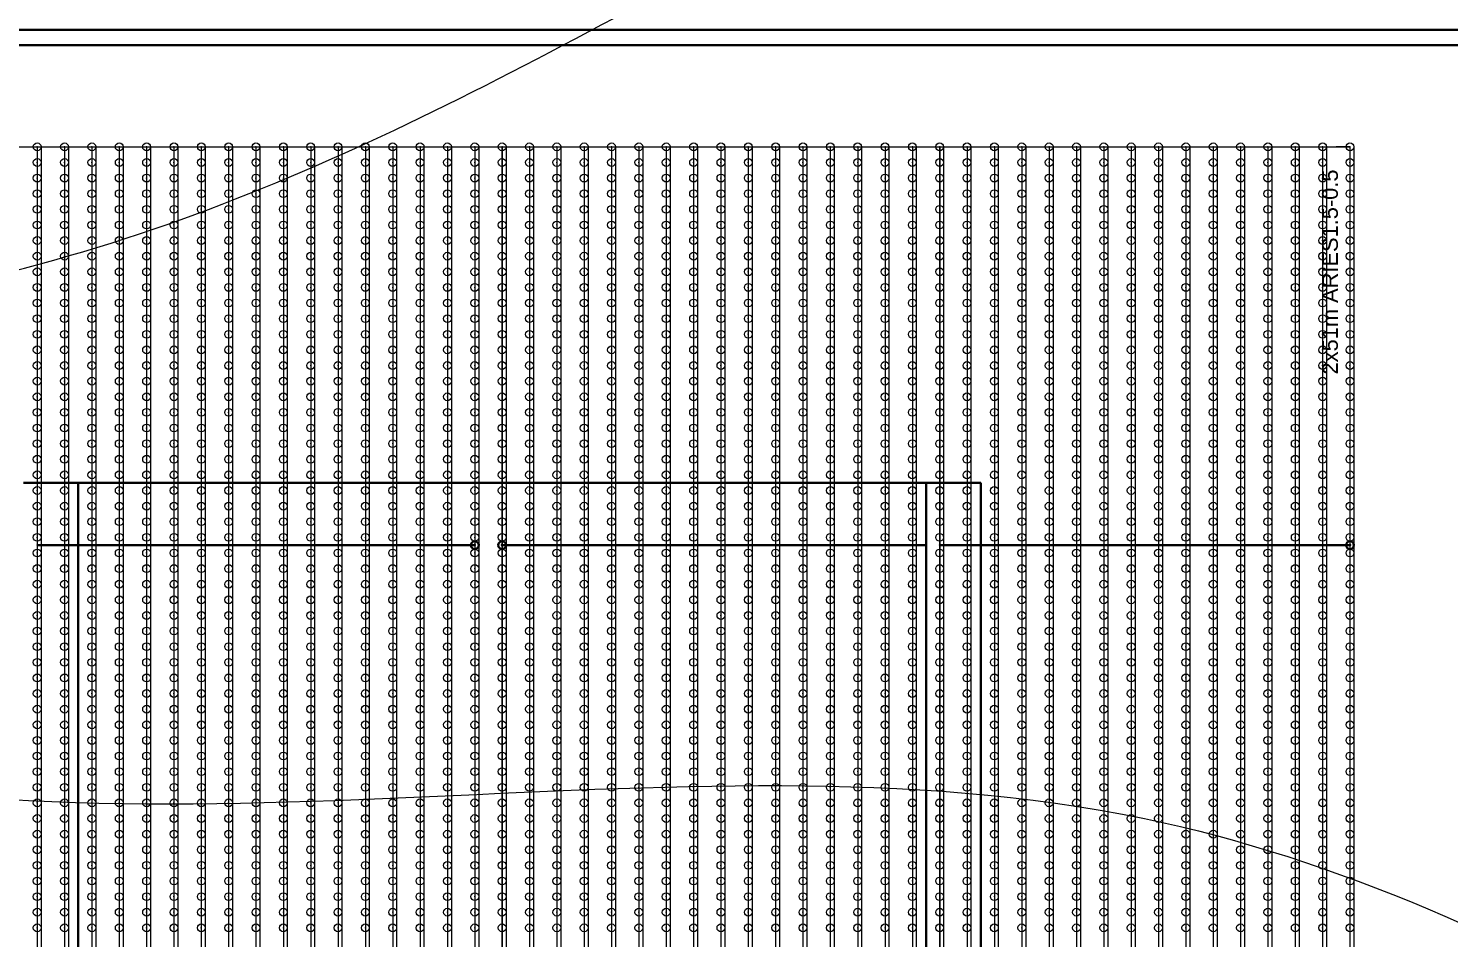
# Model space of a CAD drawing. Extents: x -405 to 744, y -1220 to 687.
# Drawn here: x 97.2 to 278.9, y -85.3 to 31.2 of the extents above; entities that cross this region are included whole.
import ezdxf

# ---------------------------------------------------------------- set-up
doc = ezdxf.new("R2010")
doc.units = 0
doc.header["$PDMODE"] = 32
doc.header["$PDSIZE"] = 1
doc.layers.get('0').update_dxf_attribs({"linetype": 'CONTINUOUS', "lineweight": 9})
doc.layers.get('Defpoints').update_dxf_attribs({"linetype": 'CONTINUOUS'})
for name, color, linetype, lineweight in [('Curvas', 8, 'CONTINUOUS', 9), ('Cálculos', 154, 'CONTINUOUS', 9), ('Estacas-uva', 8, 'CONTINUOUS', 15), ('Limite de Válvulas', 7, 'CONTINUOUS', 9), ('LP050-PN040', 4, 'CONTINUOUS', 30), ('LP075-PN040', 1, 'CONTINUOUS', 30), ('LP100-PN040', 160, 'CONTINUOUS', 30), ('Poligonal', 7, 'CONTINUOUS', 30), ('T-nº de emissor', 7, 'CONTINUOUS', 9), ('Tubo Gotejador', 72, 'CONTINUOUS', 9)]:
    doc.layers.add(name, color=color, linetype=linetype, lineweight=lineweight)
doc.layers.add('Final de Ramal 50', color=4, linetype='CONTINUOUS', lineweight=30, plot=False)
doc.styles.add('TEXTO EMISSOR', font='arial.ttf', dxfattribs={"height": 2})
doc.dimstyles.new('2xARIES1.5-0.5', dxfattribs={"dimscale": 0, "dimtxt": 3, "dimasz": 0.01, "dimexe": 0, "dimexo": 0, "dimgap": 1.5, "dimtad": 3, "dimjust": 1, "dimdec": 0, "dimzin": 12, "dimdsep": 46, "dimtxsty": 'TEXTO EMISSOR', "dimblk": 'NONE', "dimcen": 2.5, "dimse1": 1, "dimse2": 1, "dimsd1": 1, "dimsd2": 1, "dimclrd": 7, "dimclre": 7, "dimclrt": 256, "dimadec": 0, "dimazin": 0, "dimtfac": 1, "dimtdec": 0, "dimtmove": 0, "dimatfit": 3, "dimldrblk": 'OPEN', "dimfxl": 1, "dimtolj": 1, "dimtzin": 0, "dimarcsym": 0})

# ---------------------------------------------------------------- blocks, each defined once
blk = doc.blocks.new('*D154')
at = {"layer": 'Defpoints', "color": 0}
for p in [(266.3, 16), (266.3, -35), (266.3, -35)]:
    blk.add_point(p, dxfattribs=at)
at = {"layer": 'T-nº de emissor', "insert": (263.766, -0.024), "char_height": 2, "attachment_point": 5, "rotation": 90, "style": 'TEXTO EMISSOR'}
blk.add_mtext('\\A1;2x51m ARIES1.5-0.5', dxfattribs=at)
blk = doc.blocks.new('_None')
blk = doc.blocks.new('_OPEN')
at = {"color": 0, "linetype": 'ByBlock'}
for p, q in [((-1, 0), (0, 0)), ((0, 0), (-1, 0)), ((0, 0), (-1, 0))]:
    blk.add_line(p, q, dxfattribs=at)
blk = doc.blocks.new('*D156')
at = {"layer": 'Defpoints', "color": 0}
for p in [(266.3, -35), (266.3, -35), (266.3, -129)]:
    blk.add_point(p, dxfattribs=at)
at = {"layer": 'T-nº de emissor', "insert": (263.766, -112.976), "char_height": 2, "attachment_point": 5, "rotation": 90, "style": 'TEXTO EMISSOR'}
blk.add_mtext('\\A1;2x94m ARIES1.5-0.5', dxfattribs=at)

msp = doc.modelspace()

# ---------------------------------------------------------------- linework, layer by layer
at = {"layer": 'Curvas'}
for points in [[(-90, 210), (-90, 84), (-70, -41), (40, -156), (170, -226), (355, -256), (470, -316), (545, -321), (610, -326)], [(-60, 210), (-50, 20), (50, -60), (240, -70), (380, -140), (480, -180), (580, -180), (630, -170)], [(-20, 210), (-30, 120), (24.8, 0), (94.8, 0), (204.8, 50), (334.8, 80), (404.8, 10), (484.8, -70), (614.8, -50), (644.8, -30)]]:
    msp.add_spline(points, degree=3, dxfattribs=at)
at = {"layer": 'Cálculos'}
for points in [[(24.8, 31), (524.8, 31)], [(38.6, 31), (524.8, 31)]]:
    msp.add_lwpolyline(points, dxfattribs=at)
at = {"layer": 'Estacas-uva'}
for p in [(98.3, 16), (101.8, 16), (105.3, 16), (108.8, 16), (112.3, 16), (115.8, 16), (119.3, 16), (122.8, 16), (126.3, 16), (129.8, 16), (133.3, 16), (136.8, 16), (140.3, 16), (143.8, 16), (147.3, 16), (150.8, 16), (154.3, 16), (157.8, 16), (161.3, 16), (164.8, 16), (168.3, 16), (171.8, 16), (175.3, 16), (178.8, 16), (182.3, 16), (185.8, 16), (189.3, 16), (192.8, 16), (196.3, 16), (199.8, 16), (203.3, 16), (206.8, 16), (210.3, 16), (213.8, 16), (217.3, 16), (220.8, 16), (224.3, 16), (227.8, 16), (231.3, 16), (234.8, 16), (238.3, 16), (241.8, 16), (245.3, 16), (248.8, 16), (252.3, 16), (255.8, 16), (259.3, 16), (262.8, 16), (266.3, 16), (98.3, 14), (101.8, 14), (105.3, 14), (108.8, 14), (112.3, 14), (115.8, 14), (119.3, 14), (122.8, 14), (126.3, 14), (129.8, 14), (133.3, 14), (136.8, 14), (140.3, 14), (143.8, 14), (147.3, 14), (150.8, 14), (154.3, 14), (157.8, 14), (161.3, 14), (164.8, 14), (168.3, 14), (171.8, 14), (175.3, 14), (178.8, 14), (182.3, 14), (185.8, 14), (189.3, 14), (192.8, 14), (196.3, 14), (199.8, 14), (203.3, 14), (206.8, 14), (210.3, 14), (213.8, 14), (217.3, 14), (220.8, 14), (224.3, 14), (227.8, 14), (231.3, 14), (234.8, 14), (238.3, 14), (241.8, 14), (245.3, 14), (248.8, 14), (252.3, 14), (255.8, 14), (259.3, 14), (262.8, 14), (266.3, 14), (98.3, 12), (101.8, 12), (105.3, 12), (108.8, 12), (112.3, 12), (115.8, 12), (119.3, 12), (122.8, 12), (126.3, 12), (129.8, 12), (133.3, 12), (136.8, 12), (140.3, 12), (143.8, 12), (147.3, 12), (150.8, 12), (154.3, 12), (157.8, 12), (161.3, 12), (164.8, 12), (168.3, 12), (171.8, 12), (175.3, 12), (178.8, 12), (182.3, 12), (185.8, 12), (189.3, 12), (192.8, 12), (196.3, 12), (199.8, 12), (203.3, 12), (206.8, 12), (210.3, 12), (213.8, 12), (217.3, 12), (220.8, 12), (224.3, 12), (227.8, 12), (231.3, 12), (234.8, 12), (238.3, 12), (241.8, 12), (245.3, 12), (248.8, 12), (252.3, 12), (255.8, 12), (259.3, 12), (262.8, 12), (266.3, 12), (98.3, 10), (101.8, 10), (105.3, 10), (108.8, 10), (112.3, 10), (115.8, 10), (119.3, 10), (122.8, 10), (126.3, 10), (129.8, 10), (133.3, 10), (136.8, 10), (140.3, 10), (143.8, 10), (147.3, 10), (150.8, 10), (154.3, 10), (157.8, 10), (161.3, 10), (164.8, 10), (168.3, 10), (171.8, 10), (175.3, 10), (178.8, 10), (182.3, 10), (185.8, 10), (189.3, 10), (192.8, 10), (196.3, 10), (199.8, 10), (203.3, 10), (206.8, 10), (210.3, 10), (213.8, 10), (217.3, 10), (220.8, 10), (224.3, 10), (227.8, 10), (231.3, 10), (234.8, 10), (238.3, 10), (241.8, 10), (245.3, 10), (248.8, 10), (252.3, 10), (255.8, 10), (259.3, 10), (262.8, 10), (266.3, 10), (98.3, 8), (101.8, 8), (105.3, 8), (108.8, 8), (112.3, 8), (115.8, 8), (119.3, 8), (122.8, 8), (126.3, 8), (129.8, 8), (133.3, 8), (136.8, 8), (140.3, 8), (143.8, 8), (147.3, 8), (150.8, 8), (154.3, 8), (157.8, 8), (161.3, 8), (164.8, 8), (168.3, 8), (171.8, 8), (175.3, 8), (178.8, 8), (182.3, 8), (185.8, 8), (189.3, 8), (192.8, 8), (196.3, 8), (199.8, 8), (203.3, 8), (206.8, 8), (210.3, 8), (213.8, 8), (217.3, 8), (220.8, 8), (224.3, 8), (227.8, 8), (231.3, 8), (234.8, 8), (238.3, 8), (241.8, 8), (245.3, 8), (248.8, 8), (252.3, 8), (255.8, 8), (259.3, 8), (262.8, 8), (266.3, 8), (98.3, 6), (101.8, 6), (105.3, 6), (108.8, 6), (112.3, 6), (115.8, 6), (119.3, 6), (122.8, 6), (126.3, 6), (129.8, 6), (133.3, 6), (136.8, 6), (140.3, 6), (143.8, 6), (147.3, 6), (150.8, 6), (154.3, 6), (157.8, 6), (161.3, 6), (164.8, 6), (168.3, 6), (171.8, 6), (175.3, 6), (178.8, 6), (182.3, 6), (185.8, 6), (189.3, 6), (192.8, 6), (196.3, 6), (199.8, 6), (203.3, 6), (206.8, 6), (210.3, 6), (213.8, 6), (217.3, 6), (220.8, 6), (224.3, 6), (227.8, 6), (231.3, 6), (234.8, 6), (238.3, 6), (241.8, 6), (245.3, 6), (248.8, 6), (252.3, 6), (255.8, 6), (259.3, 6), (262.8, 6), (266.3, 6), (98.3, 4), (101.8, 4), (105.3, 4), (108.8, 4), (112.3, 4), (115.8, 4), (119.3, 4), (122.8, 4), (126.3, 4), (129.8, 4), (133.3, 4), (136.8, 4), (140.3, 4), (143.8, 4), (147.3, 4), (150.8, 4), (154.3, 4), (157.8, 4), (161.3, 4), (164.8, 4), (168.3, 4), (171.8, 4), (175.3, 4), (178.8, 4), (182.3, 4), (185.8, 4), (189.3, 4), (192.8, 4), (196.3, 4), (199.8, 4), (203.3, 4), (206.8, 4), (210.3, 4), (213.8, 4), (217.3, 4), (220.8, 4), (224.3, 4), (227.8, 4), (231.3, 4), (234.8, 4), (238.3, 4), (241.8, 4), (245.3, 4), (248.8, 4), (252.3, 4), (255.8, 4), (259.3, 4), (262.8, 4), (266.3, 4), (98.3, 2), (101.8, 2), (105.3, 2), (108.8, 2), (112.3, 2), (115.8, 2), (119.3, 2), (122.8, 2), (126.3, 2), (129.8, 2), (133.3, 2), (136.8, 2), (140.3, 2), (143.8, 2), (147.3, 2), (150.8, 2), (154.3, 2), (157.8, 2), (161.3, 2), (164.8, 2), (168.3, 2), (171.8, 2), (175.3, 2), (178.8, 2), (182.3, 2), (185.8, 2), (189.3, 2), (192.8, 2), (196.3, 2), (199.8, 2), (203.3, 2), (206.8, 2), (210.3, 2), (213.8, 2), (217.3, 2), (220.8, 2), (224.3, 2), (227.8, 2), (231.3, 2), (234.8, 2), (238.3, 2), (241.8, 2), (245.3, 2), (248.8, 2), (252.3, 2), (255.8, 2), (259.3, 2), (262.8, 2), (266.3, 2), (98.3, 0), (101.8, 0), (105.3, 0), (108.8, 0), (112.3, 0), (115.8, 0), (119.3, 0), (122.8, 0), (126.3, 0), (129.8, 0), (133.3, 0), (136.8, 0), (140.3, 0), (143.8, 0), (147.3, 0), (150.8, 0), (154.3, 0), (157.8, 0), (161.3, 0), (164.8, 0), (168.3, 0), (171.8, 0), (175.3, 0), (178.8, 0), (182.3, 0), (185.8, 0), (189.3, 0), (192.8, 0), (196.3, 0), (199.8, 0), (203.3, 0), (206.8, 0), (210.3, 0), (213.8, 0), (217.3, 0), (220.8, 0), (224.3, 0), (227.8, 0), (231.3, 0), (234.8, 0), (238.3, 0), (241.8, 0), (245.3, 0), (248.8, 0), (252.3, 0), (255.8, 0), (259.3, 0), (262.8, 0), (266.3, 0), (98.3, -2), (101.8, -2), (105.3, -2), (108.8, -2), (112.3, -2), (115.8, -2), (119.3, -2), (122.8, -2), (126.3, -2), (129.8, -2), (133.3, -2), (136.8, -2), (140.3, -2), (143.8, -2), (147.3, -2), (150.8, -2), (154.3, -2), (157.8, -2), (161.3, -2), (164.8, -2), (168.3, -2), (171.8, -2), (175.3, -2), (178.8, -2), (182.3, -2), (185.8, -2), (189.3, -2), (192.8, -2), (196.3, -2), (199.8, -2), (203.3, -2), (206.8, -2), (210.3, -2), (213.8, -2), (217.3, -2), (220.8, -2), (224.3, -2), (227.8, -2), (231.3, -2), (234.8, -2), (238.3, -2), (241.8, -2), (245.3, -2), (248.8, -2), (252.3, -2), (255.8, -2), (259.3, -2), (262.8, -2), (266.3, -2), (98.3, -4), (101.8, -4), (105.3, -4), (108.8, -4), (112.3, -4), (115.8, -4), (119.3, -4), (122.8, -4), (126.3, -4), (129.8, -4), (133.3, -4), (136.8, -4), (140.3, -4), (143.8, -4), (147.3, -4), (150.8, -4), (154.3, -4), (157.8, -4), (161.3, -4), (164.8, -4), (168.3, -4), (171.8, -4), (175.3, -4), (178.8, -4), (182.3, -4), (185.8, -4), (189.3, -4), (192.8, -4), (196.3, -4), (199.8, -4), (203.3, -4), (206.8, -4), (210.3, -4), (213.8, -4), (217.3, -4), (220.8, -4), (224.3, -4), (227.8, -4), (231.3, -4), (234.8, -4), (238.3, -4), (241.8, -4), (245.3, -4), (248.8, -4), (252.3, -4), (255.8, -4), (259.3, -4), (262.8, -4), (266.3, -4), (98.3, -6), (101.8, -6), (105.3, -6), (108.8, -6), (112.3, -6), (115.8, -6), (119.3, -6), (122.8, -6), (126.3, -6), (129.8, -6), (133.3, -6), (136.8, -6), (140.3, -6), (143.8, -6), (147.3, -6), (150.8, -6), (154.3, -6), (157.8, -6), (161.3, -6), (164.8, -6), (168.3, -6), (171.8, -6), (175.3, -6), (178.8, -6), (182.3, -6), (185.8, -6), (189.3, -6), (192.8, -6), (196.3, -6), (199.8, -6), (203.3, -6), (206.8, -6), (210.3, -6), (213.8, -6), (217.3, -6), (220.8, -6), (224.3, -6), (227.8, -6), (231.3, -6), (234.8, -6), (238.3, -6), (241.8, -6), (245.3, -6), (248.8, -6), (252.3, -6), (255.8, -6), (259.3, -6), (262.8, -6), (266.3, -6), (98.3, -8), (101.8, -8), (105.3, -8), (108.8, -8), (112.3, -8), (115.8, -8), (119.3, -8), (122.8, -8), (126.3, -8), (129.8, -8), (133.3, -8), (136.8, -8), (140.3, -8), (143.8, -8), (147.3, -8), (150.8, -8), (154.3, -8), (157.8, -8), (161.3, -8), (164.8, -8), (168.3, -8), (171.8, -8), (175.3, -8), (178.8, -8), (182.3, -8), (185.8, -8), (189.3, -8), (192.8, -8), (196.3, -8), (199.8, -8), (203.3, -8), (206.8, -8), (210.3, -8), (213.8, -8), (217.3, -8), (220.8, -8), (224.3, -8), (227.8, -8), (231.3, -8), (234.8, -8), (238.3, -8), (241.8, -8), (245.3, -8), (248.8, -8), (252.3, -8), (255.8, -8), (259.3, -8), (262.8, -8), (266.3, -8), (98.3, -10), (101.8, -10), (105.3, -10), (108.8, -10), (112.3, -10), (115.8, -10), (119.3, -10), (122.8, -10), (126.3, -10), (129.8, -10), (133.3, -10), (136.8, -10), (140.3, -10), (143.8, -10), (147.3, -10), (150.8, -10), (154.3, -10), (157.8, -10), (161.3, -10), (164.8, -10), (168.3, -10), (171.8, -10), (175.3, -10), (178.8, -10), (182.3, -10), (185.8, -10), (189.3, -10), (192.8, -10), (196.3, -10), (199.8, -10), (203.3, -10), (206.8, -10), (210.3, -10), (213.8, -10), (217.3, -10), (220.8, -10), (224.3, -10), (227.8, -10), (231.3, -10), (234.8, -10), (238.3, -10), (241.8, -10), (245.3, -10), (248.8, -10), (252.3, -10), (255.8, -10), (259.3, -10), (262.8, -10), (266.3, -10), (98.3, -12), (101.8, -12), (105.3, -12), (108.8, -12), (112.3, -12), (115.8, -12), (119.3, -12), (122.8, -12), (126.3, -12), (129.8, -12), (133.3, -12), (136.8, -12), (140.3, -12), (143.8, -12), (147.3, -12), (150.8, -12), (154.3, -12), (157.8, -12), (161.3, -12), (164.8, -12), (168.3, -12), (171.8, -12), (175.3, -12), (178.8, -12), (182.3, -12), (185.8, -12), (189.3, -12), (192.8, -12), (196.3, -12), (199.8, -12), (203.3, -12), (206.8, -12), (210.3, -12), (213.8, -12), (217.3, -12), (220.8, -12), (224.3, -12), (227.8, -12), (231.3, -12), (234.8, -12), (238.3, -12), (241.8, -12), (245.3, -12), (248.8, -12), (252.3, -12), (255.8, -12), (259.3, -12), (262.8, -12), (266.3, -12), (98.3, -14), (101.8, -14), (105.3, -14), (108.8, -14), (112.3, -14), (115.8, -14), (119.3, -14), (122.8, -14), (126.3, -14), (129.8, -14), (133.3, -14), (136.8, -14), (140.3, -14), (143.8, -14), (147.3, -14), (150.8, -14), (154.3, -14), (157.8, -14), (161.3, -14), (164.8, -14), (168.3, -14), (171.8, -14), (175.3, -14), (178.8, -14), (182.3, -14), (185.8, -14), (189.3, -14), (192.8, -14), (196.3, -14), (199.8, -14), (203.3, -14), (206.8, -14), (210.3, -14), (213.8, -14), (217.3, -14), (220.8, -14), (224.3, -14), (227.8, -14), (231.3, -14), (234.8, -14), (238.3, -14), (241.8, -14), (245.3, -14), (248.8, -14), (252.3, -14), (255.8, -14), (259.3, -14), (262.8, -14), (266.3, -14), (98.3, -16), (101.8, -16), (105.3, -16), (108.8, -16), (112.3, -16), (115.8, -16), (119.3, -16), (122.8, -16), (126.3, -16), (129.8, -16), (133.3, -16), (136.8, -16), (140.3, -16), (143.8, -16), (147.3, -16), (150.8, -16), (154.3, -16), (157.8, -16), (161.3, -16), (164.8, -16), (168.3, -16), (171.8, -16), (175.3, -16), (178.8, -16), (182.3, -16), (185.8, -16), (189.3, -16), (192.8, -16), (196.3, -16), (199.8, -16), (203.3, -16), (206.8, -16), (210.3, -16), (213.8, -16), (217.3, -16), (220.8, -16), (224.3, -16), (227.8, -16), (231.3, -16), (234.8, -16), (238.3, -16), (241.8, -16), (245.3, -16), (248.8, -16), (252.3, -16), (255.8, -16), (259.3, -16), (262.8, -16), (266.3, -16), (98.3, -18), (101.8, -18), (105.3, -18), (108.8, -18), (112.3, -18), (115.8, -18), (119.3, -18), (122.8, -18), (126.3, -18), (129.8, -18), (133.3, -18), (136.8, -18), (140.3, -18), (143.8, -18), (147.3, -18), (150.8, -18), (154.3, -18), (157.8, -18), (161.3, -18), (164.8, -18), (168.3, -18), (171.8, -18), (175.3, -18), (178.8, -18), (182.3, -18), (185.8, -18), (189.3, -18), (192.8, -18), (196.3, -18), (199.8, -18), (203.3, -18), (206.8, -18), (210.3, -18), (213.8, -18), (217.3, -18), (220.8, -18), (224.3, -18), (227.8, -18), (231.3, -18), (234.8, -18), (238.3, -18), (241.8, -18), (245.3, -18), (248.8, -18), (252.3, -18), (255.8, -18), (259.3, -18), (262.8, -18), (266.3, -18), (98.3, -20), (101.8, -20), (105.3, -20), (108.8, -20), (112.3, -20), (115.8, -20), (119.3, -20), (122.8, -20), (126.3, -20), (129.8, -20), (133.3, -20), (136.8, -20), (140.3, -20), (143.8, -20), (147.3, -20), (150.8, -20), (154.3, -20), (157.8, -20), (161.3, -20), (164.8, -20), (168.3, -20), (171.8, -20), (175.3, -20), (178.8, -20), (182.3, -20), (185.8, -20), (189.3, -20), (192.8, -20), (196.3, -20), (199.8, -20), (203.3, -20), (206.8, -20), (210.3, -20), (213.8, -20), (217.3, -20), (220.8, -20), (224.3, -20), (227.8, -20), (231.3, -20), (234.8, -20), (238.3, -20), (241.8, -20), (245.3, -20), (248.8, -20), (252.3, -20), (255.8, -20), (259.3, -20), (262.8, -20), (266.3, -20), (98.3, -22), (101.8, -22), (105.3, -22), (108.8, -22), (112.3, -22), (115.8, -22), (119.3, -22), (122.8, -22), (126.3, -22), (129.8, -22), (133.3, -22), (136.8, -22), (140.3, -22), (143.8, -22), (147.3, -22), (150.8, -22), (154.3, -22), (157.8, -22), (161.3, -22), (164.8, -22), (168.3, -22), (171.8, -22), (175.3, -22), (178.8, -22), (182.3, -22), (185.8, -22), (189.3, -22), (192.8, -22), (196.3, -22), (199.8, -22), (203.3, -22), (206.8, -22), (210.3, -22), (213.8, -22), (217.3, -22), (220.8, -22), (224.3, -22), (227.8, -22), (231.3, -22), (234.8, -22), (238.3, -22), (241.8, -22), (245.3, -22), (248.8, -22), (252.3, -22), (255.8, -22), (259.3, -22), (262.8, -22), (266.3, -22), (98.3, -24), (101.8, -24), (105.3, -24), (108.8, -24), (112.3, -24), (115.8, -24), (119.3, -24), (122.8, -24), (126.3, -24), (129.8, -24), (133.3, -24), (136.8, -24), (140.3, -24), (143.8, -24), (147.3, -24), (150.8, -24), (154.3, -24), (157.8, -24), (161.3, -24), (164.8, -24), (168.3, -24), (171.8, -24), (175.3, -24), (178.8, -24), (182.3, -24), (185.8, -24), (189.3, -24), (192.8, -24), (196.3, -24), (199.8, -24), (203.3, -24), (206.8, -24), (210.3, -24), (213.8, -24), (217.3, -24), (220.8, -24), (224.3, -24), (227.8, -24), (231.3, -24), (234.8, -24), (238.3, -24), (241.8, -24), (245.3, -24), (248.8, -24), (252.3, -24), (255.8, -24), (259.3, -24), (262.8, -24), (266.3, -24), (98.3, -26), (101.8, -26), (105.3, -26), (108.8, -26), (112.3, -26), (115.8, -26), (119.3, -26), (122.8, -26), (126.3, -26), (129.8, -26), (133.3, -26), (136.8, -26), (140.3, -26), (143.8, -26), (147.3, -26), (150.8, -26), (154.3, -26), (157.8, -26), (161.3, -26), (164.8, -26), (168.3, -26), (171.8, -26), (175.3, -26), (178.8, -26), (182.3, -26), (185.8, -26), (189.3, -26), (192.8, -26), (196.3, -26), (199.8, -26), (203.3, -26), (206.8, -26), (210.3, -26), (213.8, -26), (217.3, -26), (220.8, -26), (224.3, -26), (227.8, -26), (231.3, -26), (234.8, -26), (238.3, -26), (241.8, -26), (245.3, -26), (248.8, -26), (252.3, -26), (255.8, -26), (259.3, -26), (262.8, -26), (266.3, -26), (98.3, -28), (101.8, -28), (105.3, -28), (108.8, -28), (112.3, -28), (115.8, -28), (119.3, -28), (122.8, -28), (126.3, -28), (129.8, -28), (133.3, -28), (136.8, -28), (140.3, -28), (143.8, -28), (147.3, -28), (150.8, -28), (154.3, -28), (157.8, -28), (161.3, -28), (164.8, -28), (168.3, -28), (171.8, -28), (175.3, -28), (178.8, -28), (182.3, -28), (185.8, -28), (189.3, -28), (192.8, -28), (196.3, -28), (199.8, -28), (203.3, -28), (206.8, -28), (210.3, -28), (213.8, -28), (217.3, -28), (220.8, -28), (224.3, -28), (227.8, -28), (231.3, -28), (234.8, -28), (238.3, -28), (241.8, -28), (245.3, -28), (248.8, -28), (252.3, -28), (255.8, -28), (259.3, -28), (262.8, -28), (266.3, -28), (98.3, -30), (101.8, -30), (105.3, -30), (108.8, -30), (112.3, -30), (115.8, -30), (119.3, -30), (122.8, -30), (126.3, -30), (129.8, -30), (133.3, -30), (136.8, -30), (140.3, -30), (143.8, -30), (147.3, -30), (150.8, -30), (154.3, -30), (157.8, -30), (161.3, -30), (164.8, -30), (168.3, -30), (171.8, -30), (175.3, -30), (178.8, -30), (182.3, -30), (185.8, -30), (189.3, -30), (192.8, -30), (196.3, -30), (199.8, -30), (203.3, -30), (206.8, -30), (210.3, -30), (213.8, -30), (217.3, -30), (220.8, -30), (224.3, -30), (227.8, -30), (231.3, -30), (234.8, -30), (238.3, -30), (241.8, -30), (245.3, -30), (248.8, -30), (252.3, -30), (255.8, -30), (259.3, -30), (262.8, -30), (266.3, -30), (98.3, -32), (101.8, -32), (105.3, -32), (108.8, -32), (112.3, -32), (115.8, -32), (119.3, -32), (122.8, -32), (126.3, -32), (129.8, -32), (133.3, -32), (136.8, -32), (140.3, -32), (143.8, -32), (147.3, -32), (150.8, -32), (154.3, -32), (157.8, -32), (161.3, -32), (164.8, -32), (168.3, -32), (171.8, -32), (175.3, -32), (178.8, -32), (182.3, -32), (185.8, -32), (189.3, -32), (192.8, -32), (196.3, -32), (199.8, -32), (203.3, -32), (206.8, -32), (210.3, -32), (213.8, -32), (217.3, -32), (220.8, -32), (224.3, -32), (227.8, -32), (231.3, -32), (234.8, -32), (238.3, -32), (241.8, -32), (245.3, -32), (248.8, -32), (252.3, -32), (255.8, -32), (259.3, -32), (262.8, -32), (266.3, -32), (98.3, -34), (101.8, -34), (105.3, -34), (108.8, -34), (112.3, -34), (115.8, -34), (119.3, -34), (122.8, -34), (126.3, -34), (129.8, -34), (133.3, -34), (136.8, -34), (140.3, -34), (143.8, -34), (147.3, -34), (150.8, -34), (154.3, -34), (157.8, -34), (161.3, -34), (164.8, -34), (168.3, -34), (171.8, -34), (175.3, -34), (178.8, -34), (182.3, -34), (185.8, -34), (189.3, -34), (192.8, -34), (196.3, -34), (199.8, -34), (203.3, -34), (206.8, -34), (210.3, -34), (213.8, -34), (217.3, -34), (220.8, -34), (224.3, -34), (227.8, -34), (231.3, -34), (234.8, -34), (238.3, -34), (241.8, -34), (245.3, -34), (248.8, -34), (252.3, -34), (255.8, -34), (259.3, -34), (262.8, -34), (266.3, -34), (98.3, -36), (101.8, -36), (105.3, -36), (108.8, -36), (112.3, -36), (115.8, -36), (119.3, -36), (122.8, -36), (126.3, -36), (129.8, -36), (133.3, -36), (136.8, -36), (140.3, -36), (143.8, -36), (147.3, -36), (150.8, -36), (154.3, -36), (157.8, -36), (161.3, -36), (164.8, -36), (168.3, -36), (171.8, -36), (175.3, -36), (178.8, -36), (182.3, -36), (185.8, -36), (189.3, -36), (192.8, -36), (196.3, -36), (199.8, -36), (203.3, -36), (206.8, -36), (210.3, -36), (213.8, -36), (217.3, -36), (220.8, -36), (224.3, -36), (227.8, -36), (231.3, -36), (234.8, -36), (238.3, -36), (241.8, -36), (245.3, -36), (248.8, -36), (252.3, -36), (255.8, -36), (259.3, -36), (262.8, -36), (266.3, -36), (98.3, -38), (101.8, -38), (105.3, -38), (108.8, -38), (112.3, -38), (115.8, -38), (119.3, -38), (122.8, -38), (126.3, -38), (129.8, -38), (133.3, -38), (136.8, -38), (140.3, -38), (143.8, -38), (147.3, -38), (150.8, -38), (154.3, -38), (157.8, -38), (161.3, -38), (164.8, -38), (168.3, -38), (171.8, -38), (175.3, -38), (178.8, -38), (182.3, -38), (185.8, -38), (189.3, -38), (192.8, -38), (196.3, -38), (199.8, -38), (203.3, -38), (206.8, -38), (210.3, -38), (213.8, -38), (217.3, -38), (220.8, -38), (224.3, -38), (227.8, -38), (231.3, -38), (234.8, -38), (238.3, -38), (241.8, -38), (245.3, -38), (248.8, -38), (252.3, -38), (255.8, -38), (259.3, -38), (262.8, -38), (266.3, -38), (98.3, -40), (101.8, -40), (105.3, -40), (108.8, -40), (112.3, -40), (115.8, -40), (119.3, -40), (122.8, -40), (126.3, -40), (129.8, -40), (133.3, -40), (136.8, -40), (140.3, -40), (143.8, -40), (147.3, -40), (150.8, -40), (154.3, -40), (157.8, -40), (161.3, -40), (164.8, -40), (168.3, -40), (171.8, -40), (175.3, -40), (178.8, -40), (182.3, -40), (185.8, -40), (189.3, -40), (192.8, -40), (196.3, -40), (199.8, -40), (203.3, -40), (206.8, -40), (210.3, -40), (213.8, -40), (217.3, -40), (220.8, -40), (224.3, -40), (227.8, -40), (231.3, -40), (234.8, -40), (238.3, -40), (241.8, -40), (245.3, -40), (248.8, -40), (252.3, -40), (255.8, -40), (259.3, -40), (262.8, -40), (266.3, -40), (98.3, -42), (101.8, -42), (105.3, -42), (108.8, -42), (112.3, -42), (115.8, -42), (119.3, -42), (122.8, -42), (126.3, -42), (129.8, -42), (133.3, -42), (136.8, -42), (140.3, -42), (143.8, -42), (147.3, -42), (150.8, -42), (154.3, -42), (157.8, -42), (161.3, -42), (164.8, -42), (168.3, -42), (171.8, -42), (175.3, -42), (178.8, -42), (182.3, -42), (185.8, -42), (189.3, -42), (192.8, -42), (196.3, -42), (199.8, -42), (203.3, -42), (206.8, -42), (210.3, -42), (213.8, -42), (217.3, -42), (220.8, -42), (224.3, -42), (227.8, -42), (231.3, -42), (234.8, -42), (238.3, -42), (241.8, -42), (245.3, -42), (248.8, -42), (252.3, -42), (255.8, -42), (259.3, -42), (262.8, -42), (266.3, -42), (98.3, -44), (101.8, -44), (105.3, -44), (108.8, -44), (112.3, -44), (115.8, -44), (119.3, -44), (122.8, -44), (126.3, -44), (129.8, -44), (133.3, -44), (136.8, -44), (140.3, -44), (143.8, -44), (147.3, -44), (150.8, -44), (154.3, -44), (157.8, -44), (161.3, -44), (164.8, -44), (168.3, -44), (171.8, -44), (175.3, -44), (178.8, -44), (182.3, -44), (185.8, -44), (189.3, -44), (192.8, -44), (196.3, -44), (199.8, -44), (203.3, -44), (206.8, -44), (210.3, -44), (213.8, -44), (217.3, -44), (220.8, -44), (224.3, -44), (227.8, -44), (231.3, -44), (234.8, -44), (238.3, -44), (241.8, -44), (245.3, -44), (248.8, -44), (252.3, -44), (255.8, -44), (259.3, -44), (262.8, -44), (266.3, -44), (98.3, -46), (101.8, -46), (105.3, -46), (108.8, -46), (112.3, -46), (115.8, -46), (119.3, -46), (122.8, -46), (126.3, -46), (129.8, -46), (133.3, -46), (136.8, -46), (140.3, -46), (143.8, -46), (147.3, -46), (150.8, -46), (154.3, -46), (157.8, -46), (161.3, -46), (164.8, -46), (168.3, -46), (171.8, -46), (175.3, -46), (178.8, -46), (182.3, -46), (185.8, -46), (189.3, -46), (192.8, -46), (196.3, -46), (199.8, -46), (203.3, -46), (206.8, -46), (210.3, -46), (213.8, -46), (217.3, -46), (220.8, -46), (224.3, -46), (227.8, -46), (231.3, -46), (234.8, -46), (238.3, -46), (241.8, -46), (245.3, -46), (248.8, -46), (252.3, -46), (255.8, -46), (259.3, -46), (262.8, -46), (266.3, -46), (98.3, -48), (101.8, -48), (105.3, -48), (108.8, -48), (112.3, -48), (115.8, -48), (119.3, -48), (122.8, -48), (126.3, -48), (129.8, -48), (133.3, -48), (136.8, -48), (140.3, -48), (143.8, -48), (147.3, -48), (150.8, -48), (154.3, -48), (157.8, -48), (161.3, -48), (164.8, -48), (168.3, -48), (171.8, -48), (175.3, -48), (178.8, -48), (182.3, -48), (185.8, -48), (189.3, -48), (192.8, -48), (196.3, -48), (199.8, -48), (203.3, -48), (206.8, -48), (210.3, -48), (213.8, -48), (217.3, -48), (220.8, -48), (224.3, -48), (227.8, -48), (231.3, -48), (234.8, -48), (238.3, -48), (241.8, -48), (245.3, -48), (248.8, -48), (252.3, -48), (255.8, -48), (259.3, -48), (262.8, -48), (266.3, -48), (98.3, -50), (101.8, -50), (105.3, -50), (108.8, -50), (112.3, -50), (115.8, -50), (119.3, -50), (122.8, -50), (126.3, -50), (129.8, -50), (133.3, -50), (136.8, -50), (140.3, -50), (143.8, -50), (147.3, -50), (150.8, -50), (154.3, -50), (157.8, -50), (161.3, -50), (164.8, -50), (168.3, -50), (171.8, -50), (175.3, -50), (178.8, -50), (182.3, -50), (185.8, -50), (189.3, -50), (192.8, -50), (196.3, -50), (199.8, -50), (203.3, -50), (206.8, -50), (210.3, -50), (213.8, -50), (217.3, -50), (220.8, -50), (224.3, -50), (227.8, -50), (231.3, -50), (234.8, -50), (238.3, -50), (241.8, -50), (245.3, -50), (248.8, -50), (252.3, -50), (255.8, -50), (259.3, -50), (262.8, -50), (266.3, -50), (98.3, -52), (101.8, -52), (105.3, -52), (108.8, -52), (112.3, -52), (115.8, -52), (119.3, -52), (122.8, -52), (126.3, -52), (129.8, -52), (133.3, -52), (136.8, -52), (140.3, -52), (143.8, -52), (147.3, -52), (150.8, -52), (154.3, -52), (157.8, -52), (161.3, -52), (164.8, -52), (168.3, -52), (171.8, -52), (175.3, -52), (178.8, -52), (182.3, -52), (185.8, -52), (189.3, -52), (192.8, -52), (196.3, -52), (199.8, -52), (203.3, -52), (206.8, -52), (210.3, -52), (213.8, -52), (217.3, -52), (220.8, -52), (224.3, -52), (227.8, -52), (231.3, -52), (234.8, -52), (238.3, -52), (241.8, -52), (245.3, -52), (248.8, -52), (252.3, -52), (255.8, -52), (259.3, -52), (262.8, -52), (266.3, -52), (98.3, -54), (101.8, -54), (105.3, -54), (108.8, -54), (112.3, -54), (115.8, -54), (119.3, -54), (122.8, -54), (126.3, -54), (129.8, -54), (133.3, -54), (136.8, -54), (140.3, -54), (143.8, -54), (147.3, -54), (150.8, -54), (154.3, -54), (157.8, -54), (161.3, -54), (164.8, -54), (168.3, -54), (171.8, -54), (175.3, -54), (178.8, -54), (182.3, -54), (185.8, -54), (189.3, -54), (192.8, -54), (196.3, -54), (199.8, -54), (203.3, -54), (206.8, -54), (210.3, -54), (213.8, -54), (217.3, -54), (220.8, -54), (224.3, -54), (227.8, -54), (231.3, -54), (234.8, -54), (238.3, -54), (241.8, -54), (245.3, -54), (248.8, -54), (252.3, -54), (255.8, -54), (259.3, -54), (262.8, -54), (266.3, -54), (98.3, -56), (101.8, -56), (105.3, -56), (108.8, -56), (112.3, -56), (115.8, -56), (119.3, -56), (122.8, -56), (126.3, -56), (129.8, -56), (133.3, -56), (136.8, -56), (140.3, -56), (143.8, -56), (147.3, -56), (150.8, -56), (154.3, -56), (157.8, -56), (161.3, -56), (164.8, -56), (168.3, -56), (171.8, -56), (175.3, -56), (178.8, -56), (182.3, -56), (185.8, -56), (189.3, -56), (192.8, -56), (196.3, -56), (199.8, -56), (203.3, -56), (206.8, -56), (210.3, -56), (213.8, -56), (217.3, -56), (220.8, -56), (224.3, -56), (227.8, -56), (231.3, -56), (234.8, -56), (238.3, -56), (241.8, -56), (245.3, -56), (248.8, -56), (252.3, -56), (255.8, -56), (259.3, -56), (262.8, -56), (266.3, -56), (98.3, -58), (101.8, -58), (105.3, -58), (108.8, -58), (112.3, -58), (115.8, -58), (119.3, -58), (122.8, -58), (126.3, -58), (129.8, -58), (133.3, -58), (136.8, -58), (140.3, -58), (143.8, -58), (147.3, -58), (150.8, -58), (154.3, -58), (157.8, -58), (161.3, -58), (164.8, -58), (168.3, -58), (171.8, -58), (175.3, -58), (178.8, -58), (182.3, -58), (185.8, -58), (189.3, -58), (192.8, -58), (196.3, -58), (199.8, -58), (203.3, -58), (206.8, -58), (210.3, -58), (213.8, -58), (217.3, -58), (220.8, -58), (224.3, -58), (227.8, -58), (231.3, -58), (234.8, -58), (238.3, -58), (241.8, -58), (245.3, -58), (248.8, -58), (252.3, -58), (255.8, -58), (259.3, -58), (262.8, -58), (266.3, -58), (98.3, -60), (101.8, -60), (105.3, -60), (108.8, -60), (112.3, -60), (115.8, -60), (119.3, -60), (122.8, -60), (126.3, -60), (129.8, -60), (133.3, -60), (136.8, -60), (140.3, -60), (143.8, -60), (147.3, -60), (150.8, -60), (154.3, -60), (157.8, -60), (161.3, -60), (164.8, -60), (168.3, -60), (171.8, -60), (175.3, -60), (178.8, -60), (182.3, -60), (185.8, -60), (189.3, -60), (192.8, -60), (196.3, -60), (199.8, -60), (203.3, -60), (206.8, -60), (210.3, -60), (213.8, -60), (217.3, -60), (220.8, -60), (224.3, -60), (227.8, -60), (231.3, -60), (234.8, -60), (238.3, -60), (241.8, -60), (245.3, -60), (248.8, -60), (252.3, -60), (255.8, -60), (259.3, -60), (262.8, -60), (266.3, -60), (98.3, -62), (101.8, -62), (105.3, -62), (108.8, -62), (112.3, -62), (115.8, -62), (119.3, -62), (122.8, -62), (126.3, -62), (129.8, -62), (133.3, -62), (136.8, -62), (140.3, -62), (143.8, -62), (147.3, -62), (150.8, -62), (154.3, -62), (157.8, -62), (161.3, -62), (164.8, -62), (168.3, -62), (171.8, -62), (175.3, -62), (178.8, -62), (182.3, -62), (185.8, -62), (189.3, -62), (192.8, -62), (196.3, -62), (199.8, -62), (203.3, -62), (206.8, -62), (210.3, -62), (213.8, -62), (217.3, -62), (220.8, -62), (224.3, -62), (227.8, -62), (231.3, -62), (234.8, -62), (238.3, -62), (241.8, -62), (245.3, -62), (248.8, -62), (252.3, -62), (255.8, -62), (259.3, -62), (262.8, -62), (266.3, -62), (98.3, -64), (101.8, -64), (105.3, -64), (108.8, -64), (112.3, -64), (115.8, -64), (119.3, -64), (122.8, -64), (126.3, -64), (129.8, -64), (133.3, -64), (136.8, -64), (140.3, -64), (143.8, -64), (147.3, -64), (150.8, -64), (154.3, -64), (157.8, -64), (161.3, -64), (164.8, -64), (168.3, -64), (171.8, -64), (175.3, -64), (178.8, -64), (182.3, -64), (185.8, -64), (189.3, -64), (192.8, -64), (196.3, -64), (199.8, -64), (203.3, -64), (206.8, -64), (210.3, -64), (213.8, -64), (217.3, -64), (220.8, -64), (224.3, -64), (227.8, -64), (231.3, -64), (234.8, -64), (238.3, -64), (241.8, -64), (245.3, -64), (248.8, -64), (252.3, -64), (255.8, -64), (259.3, -64), (262.8, -64), (266.3, -64), (98.3, -66), (101.8, -66), (105.3, -66), (108.8, -66), (112.3, -66), (115.8, -66), (119.3, -66), (122.8, -66), (126.3, -66), (129.8, -66), (133.3, -66), (136.8, -66), (140.3, -66), (143.8, -66), (147.3, -66), (150.8, -66), (154.3, -66), (157.8, -66), (161.3, -66), (164.8, -66), (168.3, -66), (171.8, -66), (175.3, -66), (178.8, -66), (182.3, -66), (185.8, -66), (189.3, -66), (192.8, -66), (196.3, -66), (199.8, -66), (203.3, -66), (206.8, -66), (210.3, -66), (213.8, -66), (217.3, -66), (220.8, -66), (224.3, -66), (227.8, -66), (231.3, -66), (234.8, -66), (238.3, -66), (241.8, -66), (245.3, -66), (248.8, -66), (252.3, -66), (255.8, -66), (259.3, -66), (262.8, -66), (266.3, -66), (98.3, -68), (101.8, -68), (105.3, -68), (108.8, -68), (112.3, -68), (115.8, -68), (119.3, -68), (122.8, -68), (126.3, -68), (129.8, -68), (133.3, -68), (136.8, -68), (140.3, -68), (143.8, -68), (147.3, -68), (150.8, -68), (154.3, -68), (157.8, -68), (161.3, -68), (164.8, -68), (168.3, -68), (171.8, -68), (175.3, -68), (178.8, -68), (182.3, -68), (185.8, -68), (189.3, -68), (192.8, -68), (196.3, -68), (199.8, -68), (203.3, -68), (206.8, -68), (210.3, -68), (213.8, -68), (217.3, -68), (220.8, -68), (224.3, -68), (227.8, -68), (231.3, -68), (234.8, -68), (238.3, -68), (241.8, -68), (245.3, -68), (248.8, -68), (252.3, -68), (255.8, -68), (259.3, -68), (262.8, -68), (266.3, -68), (98.3, -70), (101.8, -70), (105.3, -70), (108.8, -70), (112.3, -70), (115.8, -70), (119.3, -70), (122.8, -70), (126.3, -70), (129.8, -70), (133.3, -70), (136.8, -70), (140.3, -70), (143.8, -70), (147.3, -70), (150.8, -70), (154.3, -70), (157.8, -70), (161.3, -70), (164.8, -70), (168.3, -70), (171.8, -70), (175.3, -70), (178.8, -70), (182.3, -70), (185.8, -70), (189.3, -70), (192.8, -70), (196.3, -70), (199.8, -70), (203.3, -70), (206.8, -70), (210.3, -70), (213.8, -70), (217.3, -70), (220.8, -70), (224.3, -70), (227.8, -70), (231.3, -70), (234.8, -70), (238.3, -70), (241.8, -70), (245.3, -70), (248.8, -70), (252.3, -70), (255.8, -70), (259.3, -70), (262.8, -70), (266.3, -70), (98.3, -72), (101.8, -72), (105.3, -72), (108.8, -72), (112.3, -72), (115.8, -72), (119.3, -72), (122.8, -72), (126.3, -72), (129.8, -72), (133.3, -72), (136.8, -72), (140.3, -72), (143.8, -72), (147.3, -72), (150.8, -72), (154.3, -72), (157.8, -72), (161.3, -72), (164.8, -72), (168.3, -72), (171.8, -72), (175.3, -72), (178.8, -72), (182.3, -72), (185.8, -72), (189.3, -72), (192.8, -72), (196.3, -72), (199.8, -72), (203.3, -72), (206.8, -72), (210.3, -72), (213.8, -72), (217.3, -72), (220.8, -72), (224.3, -72), (227.8, -72), (231.3, -72), (234.8, -72), (238.3, -72), (241.8, -72), (245.3, -72), (248.8, -72), (252.3, -72), (255.8, -72), (259.3, -72), (262.8, -72), (266.3, -72), (98.3, -74), (101.8, -74), (105.3, -74), (108.8, -74), (112.3, -74), (115.8, -74), (119.3, -74), (122.8, -74), (126.3, -74), (129.8, -74), (133.3, -74), (136.8, -74), (140.3, -74), (143.8, -74), (147.3, -74), (150.8, -74), (154.3, -74), (157.8, -74), (161.3, -74), (164.8, -74), (168.3, -74), (171.8, -74), (175.3, -74), (178.8, -74), (182.3, -74), (185.8, -74), (189.3, -74), (192.8, -74), (196.3, -74), (199.8, -74), (203.3, -74), (206.8, -74), (210.3, -74), (213.8, -74), (217.3, -74), (220.8, -74), (224.3, -74), (227.8, -74), (231.3, -74), (234.8, -74), (238.3, -74), (241.8, -74), (245.3, -74), (248.8, -74), (252.3, -74), (255.8, -74), (259.3, -74), (262.8, -74), (266.3, -74), (98.3, -76), (101.8, -76), (105.3, -76), (108.8, -76), (112.3, -76), (115.8, -76), (119.3, -76), (122.8, -76), (126.3, -76), (129.8, -76), (133.3, -76), (136.8, -76), (140.3, -76), (143.8, -76), (147.3, -76), (150.8, -76), (154.3, -76), (157.8, -76), (161.3, -76), (164.8, -76), (168.3, -76), (171.8, -76), (175.3, -76), (178.8, -76), (182.3, -76), (185.8, -76), (189.3, -76), (192.8, -76), (196.3, -76), (199.8, -76), (203.3, -76), (206.8, -76), (210.3, -76), (213.8, -76), (217.3, -76), (220.8, -76), (224.3, -76), (227.8, -76), (231.3, -76), (234.8, -76), (238.3, -76), (241.8, -76), (245.3, -76), (248.8, -76), (252.3, -76), (255.8, -76), (259.3, -76), (262.8, -76), (266.3, -76), (98.3, -78), (101.8, -78), (105.3, -78), (108.8, -78), (112.3, -78), (115.8, -78), (119.3, -78), (122.8, -78), (126.3, -78), (129.8, -78), (133.3, -78), (136.8, -78), (140.3, -78), (143.8, -78), (147.3, -78), (150.8, -78), (154.3, -78), (157.8, -78), (161.3, -78), (164.8, -78), (168.3, -78), (171.8, -78), (175.3, -78), (178.8, -78), (182.3, -78), (185.8, -78), (189.3, -78), (192.8, -78), (196.3, -78), (199.8, -78), (203.3, -78), (206.8, -78), (210.3, -78), (213.8, -78), (217.3, -78), (220.8, -78), (224.3, -78), (227.8, -78), (231.3, -78), (234.8, -78), (238.3, -78), (241.8, -78), (245.3, -78), (248.8, -78), (252.3, -78), (255.8, -78), (259.3, -78), (262.8, -78), (266.3, -78), (98.3, -80), (101.8, -80), (105.3, -80), (108.8, -80), (112.3, -80), (115.8, -80), (119.3, -80), (122.8, -80), (126.3, -80), (129.8, -80), (133.3, -80), (136.8, -80), (140.3, -80), (143.8, -80), (147.3, -80), (150.8, -80), (154.3, -80), (157.8, -80), (161.3, -80), (164.8, -80), (168.3, -80), (171.8, -80), (175.3, -80), (178.8, -80), (182.3, -80), (185.8, -80), (189.3, -80), (192.8, -80), (196.3, -80), (199.8, -80), (203.3, -80), (206.8, -80), (210.3, -80), (213.8, -80), (217.3, -80), (220.8, -80), (224.3, -80), (227.8, -80), (231.3, -80), (234.8, -80), (238.3, -80), (241.8, -80), (245.3, -80), (248.8, -80), (252.3, -80), (255.8, -80), (259.3, -80), (262.8, -80), (266.3, -80), (98.3, -82), (101.8, -82), (105.3, -82), (108.8, -82), (112.3, -82), (115.8, -82), (119.3, -82), (122.8, -82), (126.3, -82), (129.8, -82), (133.3, -82), (136.8, -82), (140.3, -82), (143.8, -82), (147.3, -82), (150.8, -82), (154.3, -82), (157.8, -82), (161.3, -82), (164.8, -82), (168.3, -82), (171.8, -82), (175.3, -82), (178.8, -82), (182.3, -82), (185.8, -82), (189.3, -82), (192.8, -82), (196.3, -82), (199.8, -82), (203.3, -82), (206.8, -82), (210.3, -82), (213.8, -82), (217.3, -82), (220.8, -82), (224.3, -82), (227.8, -82), (231.3, -82), (234.8, -82), (238.3, -82), (241.8, -82), (245.3, -82), (248.8, -82), (252.3, -82), (255.8, -82), (259.3, -82), (262.8, -82), (266.3, -82), (98.3, -84), (101.8, -84), (105.3, -84), (108.8, -84), (112.3, -84), (115.8, -84), (119.3, -84), (122.8, -84), (126.3, -84), (129.8, -84), (133.3, -84), (136.8, -84), (140.3, -84), (143.8, -84), (147.3, -84), (150.8, -84), (154.3, -84), (157.8, -84), (161.3, -84), (164.8, -84), (168.3, -84), (171.8, -84), (175.3, -84), (178.8, -84), (182.3, -84), (185.8, -84), (189.3, -84), (192.8, -84), (196.3, -84), (199.8, -84), (203.3, -84), (206.8, -84), (210.3, -84), (213.8, -84), (217.3, -84), (220.8, -84), (224.3, -84), (227.8, -84), (231.3, -84), (234.8, -84), (238.3, -84), (241.8, -84), (245.3, -84), (248.8, -84), (252.3, -84), (255.8, -84), (259.3, -84), (262.8, -84), (266.3, -84)]:
    msp.add_point(p, dxfattribs=at)
at = {"layer": 'Final de Ramal 50'}
for p in [(154.3, -35), (157.8, -35), (266.3, -35)]:
    msp.add_point(p, dxfattribs=at)
at = {"layer": 'Limite de Válvulas'}
for points in [[(38.8, 16), (266.3, 16)], [(98.3, 16), (98.3, -274)], [(154.3, 16), (154.3, -274)], [(157.8, -274), (157.8, 16)], [(210.3, 16), (210.3, -274)], [(213.8, -274), (213.8, 16)], [(266.3, 16), (264.55, 16)], [(266.3, 16), (266.3, -274)]]:
    msp.add_lwpolyline(points, dxfattribs=at)
at = {"layer": 'LP050-PN040'}
for points in [[(154.3, -35), (108.55, -35)], [(157.8, -35), (206.05, -35)], [(266.3, -35), (218.05, -35)]]:
    msp.add_lwpolyline(points, dxfattribs=at)
at = {"layer": 'LP075-PN040'}
for points in [[(96.55, -27), (212.05, -27)], [(103.55, -27), (103.55, -35)], [(212.05, -27), (212.05, -35)], [(212.05, -27), (219.05, -27)], [(219.05, -27), (219.05, -35)], [(108.55, -35), (98.3, -35), (100.05, -35)], [(103.55, -35), (103.55, -187)], [(206.05, -35), (212.05, -35)], [(212.05, -35), (212.05, -187)], [(218.05, -35), (213.8, -35), (215.55, -35)], [(219.05, -35), (219.05, -187)]]:
    msp.add_lwpolyline(points, dxfattribs=at)
at = {"layer": 'LP100-PN040'}
msp.add_lwpolyline([(38.6, 29), (345.05, 29), (345.05, -27), (345.05, -35)], dxfattribs=at)
at = {"layer": 'Poligonal'}
msp.add_lwpolyline([(24.8, 31), (524.8, 31), (524.8, -289), (24.8, -289)], close=True, dxfattribs=at)
at = {"layer": 'Tubo Gotejador'}
for points in [[(98.3, 16), (98.3, -35)], [(98.8, 16), (98.8, -35)], [(101.8, 16), (101.8, -35)], [(102.3, 16), (102.3, -35)], [(105.3, 16), (105.3, -35)], [(105.8, 16), (105.8, -35)], [(108.8, 16), (108.8, -35)], [(109.3, 16), (109.3, -35)], [(112.3, 16), (112.3, -35)], [(112.8, 16), (112.8, -35)], [(115.8, 16), (115.8, -35)], [(116.3, 16), (116.3, -35)], [(119.3, 16), (119.3, -35)], [(119.8, 16), (119.8, -35)], [(122.8, 16), (122.8, -35)], [(123.3, 16), (123.3, -35)], [(126.3, 16), (126.3, -35)], [(126.8, 16), (126.8, -35)], [(129.8, 16), (129.8, -35)], [(130.3, 16), (130.3, -35)], [(133.3, 16), (133.3, -35)], [(133.8, 16), (133.8, -35)], [(136.8, 16), (136.8, -35)], [(137.3, 16), (137.3, -35)], [(140.3, 16), (140.3, -35)], [(140.8, 16), (140.8, -35)], [(143.8, 16), (143.8, -35)], [(144.3, 16), (144.3, -35)], [(147.3, 16), (147.3, -35)], [(147.8, 16), (147.8, -35)], [(150.8, 16), (150.8, -35)], [(151.3, 16), (151.3, -35)], [(154.3, 16), (154.3, -35)], [(154.8, 16), (154.8, -35)], [(157.8, 16), (157.8, -35)], [(158.3, 16), (158.3, -35)], [(161.3, 16), (161.3, -35)], [(161.8, 16), (161.8, -35)], [(164.8, 16), (164.8, -35)], [(165.3, 16), (165.3, -35)], [(168.3, 16), (168.3, -35)], [(168.8, 16), (168.8, -35)], [(171.8, 16), (171.8, -35)], [(172.3, 16), (172.3, -35)], [(175.3, 16), (175.3, -35)], [(175.8, 16), (175.8, -35)], [(178.8, 16), (178.8, -35)], [(179.3, 16), (179.3, -35)], [(182.3, 16), (182.3, -35)], [(182.8, 16), (182.8, -35)], [(185.8, 16), (185.8, -35)], [(186.3, 16), (186.3, -35)], [(189.3, 16), (189.3, -35)], [(189.8, 16), (189.8, -35)], [(192.8, 16), (192.8, -35)], [(193.3, 16), (193.3, -35)], [(196.3, 16), (196.3, -35)], [(196.8, 16), (196.8, -35)], [(199.8, 16), (199.8, -35)], [(200.3, 16), (200.3, -35)], [(203.3, 16), (203.3, -35)], [(203.8, 16), (203.8, -35)], [(206.8, 16), (206.8, -35)], [(207.3, 16), (207.3, -35)], [(210.3, 16), (210.3, -35)], [(210.8, 16), (210.8, -35)], [(213.8, 16), (213.8, -35)], [(214.3, 16), (214.3, -35)], [(217.3, 16), (217.3, -35)], [(217.8, 16), (217.8, -35)], [(220.8, 16), (220.8, -35)], [(221.3, 16), (221.3, -35)], [(224.3, 16), (224.3, -35)], [(224.8, 16), (224.8, -35)], [(227.8, 16), (227.8, -35)], [(228.3, 16), (228.3, -35)], [(231.3, 16), (231.3, -35)], [(231.8, 16), (231.8, -35)], [(234.8, 16), (234.8, -35)], [(235.3, 16), (235.3, -35)], [(238.3, 16), (238.3, -35)], [(238.8, 16), (238.8, -35)], [(241.8, 16), (241.8, -35)], [(242.3, 16), (242.3, -35)], [(245.3, 16), (245.3, -35)], [(245.8, 16), (245.8, -35)], [(248.8, 16), (248.8, -35)], [(249.3, 16), (249.3, -35)], [(252.3, 16), (252.3, -35)], [(252.8, 16), (252.8, -35)], [(255.8, 16), (255.8, -35)], [(256.3, 16), (256.3, -35)], [(259.3, 16), (259.3, -35)], [(259.8, 16), (259.8, -35)], [(262.8, 16), (262.8, -35)], [(263.3, 16), (263.3, -35)], [(266.3, 16), (266.3, -35)], [(266.8, 16), (266.8, -35)], [(98.3, -35), (98.3, -129)], [(98.8, -35), (98.8, -129)], [(101.8, -35), (101.8, -129)], [(102.3, -35), (102.3, -129)], [(105.3, -35), (105.3, -129)], [(105.8, -35), (105.8, -129)], [(108.8, -35), (108.8, -129)], [(109.3, -35), (109.3, -129)], [(112.3, -35), (112.3, -129)], [(112.8, -35), (112.8, -129)], [(115.8, -35), (115.8, -129)], [(116.3, -35), (116.3, -129)], [(119.3, -35), (119.3, -129)], [(119.8, -35), (119.8, -129)], [(122.8, -35), (122.8, -129)], [(123.3, -35), (123.3, -129)], [(126.3, -35), (126.3, -129)], [(126.8, -35), (126.8, -129)], [(129.8, -35), (129.8, -129)], [(130.3, -35), (130.3, -129)], [(133.3, -35), (133.3, -129)], [(133.8, -35), (133.8, -129)], [(136.8, -35), (136.8, -129)], [(137.3, -35), (137.3, -129)], [(140.3, -35), (140.3, -129)], [(140.8, -35), (140.8, -129)], [(143.8, -35), (143.8, -129)], [(144.3, -35), (144.3, -129)], [(147.3, -35), (147.3, -129)], [(147.8, -35), (147.8, -129)], [(150.8, -35), (150.8, -129)], [(151.3, -35), (151.3, -129)], [(154.3, -35), (154.3, -129)], [(154.8, -35), (154.8, -129)], [(157.8, -35), (157.8, -129)], [(158.3, -35), (158.3, -129)], [(161.3, -35), (161.3, -129)], [(161.8, -35), (161.8, -129)], [(164.8, -35), (164.8, -129)], [(165.3, -35), (165.3, -129)], [(168.3, -35), (168.3, -129)], [(168.8, -35), (168.8, -129)], [(171.8, -35), (171.8, -129)], [(172.3, -35), (172.3, -129)], [(175.3, -35), (175.3, -129)], [(175.8, -35), (175.8, -129)], [(178.8, -35), (178.8, -129)], [(179.3, -35), (179.3, -129)], [(182.3, -35), (182.3, -129)], [(182.8, -35), (182.8, -129)], [(185.8, -35), (185.8, -129)], [(186.3, -35), (186.3, -129)], [(189.3, -35), (189.3, -129)], [(189.8, -35), (189.8, -129)], [(192.8, -35), (192.8, -129)], [(193.3, -35), (193.3, -129)], [(196.3, -35), (196.3, -129)], [(196.8, -35), (196.8, -129)], [(199.8, -35), (199.8, -129)], [(200.3, -35), (200.3, -129)], [(203.3, -35), (203.3, -129)], [(203.8, -35), (203.8, -129)], [(206.8, -35), (206.8, -129)], [(207.3, -35), (207.3, -129)], [(210.3, -35), (210.3, -129)], [(210.8, -35), (210.8, -129)], [(213.8, -35), (213.8, -129)], [(214.3, -35), (214.3, -129)], [(217.3, -35), (217.3, -129)], [(217.8, -35), (217.8, -129)], [(220.8, -35), (220.8, -129)], [(221.3, -35), (221.3, -129)], [(224.3, -35), (224.3, -129)], [(224.8, -35), (224.8, -129)], [(227.8, -35), (227.8, -129)], [(228.3, -35), (228.3, -129)], [(231.3, -35), (231.3, -129)], [(231.8, -35), (231.8, -129)], [(234.8, -35), (234.8, -129)], [(235.3, -35), (235.3, -129)], [(238.3, -35), (238.3, -129)], [(238.8, -35), (238.8, -129)], [(241.8, -35), (241.8, -129)], [(242.3, -35), (242.3, -129)], [(245.3, -35), (245.3, -129)], [(245.8, -35), (245.8, -129)], [(248.8, -35), (248.8, -129)], [(249.3, -35), (249.3, -129)], [(252.3, -35), (252.3, -129)], [(252.8, -35), (252.8, -129)], [(255.8, -35), (255.8, -129)], [(256.3, -35), (256.3, -129)], [(259.3, -35), (259.3, -129)], [(259.8, -35), (259.8, -129)], [(262.8, -35), (262.8, -129)], [(263.3, -35), (263.3, -129)], [(266.3, -35), (266.3, -129)], [(266.8, -35), (266.8, -129)]]:
    msp.add_lwpolyline(points, dxfattribs=at)

# ---------------------------------------------------------------- dimensions: what is measured, and where the dimension line sits
at = {"layer": 'T-nº de emissor', "color": 1}
for p1, picture, middle in [((266.3, 16), '*D154', (263.77, -0.02)), ((266.3, -129), '*D156', (263.77, -112.98))]:
    dim = msp.add_aligned_dim(p1=p1, p2=(266.3, -35), distance=0, dimstyle='2xARIES1.5-0.5', override={"dimscale": 1, "dimpost": '2x<>m ARIES1.5-0.5'}, dxfattribs=at)
    dim.commit()
    dim.dimension.update_dxf_attribs({"geometry": picture, "text_midpoint": middle})

doc.saveas('drawing.dxf')
